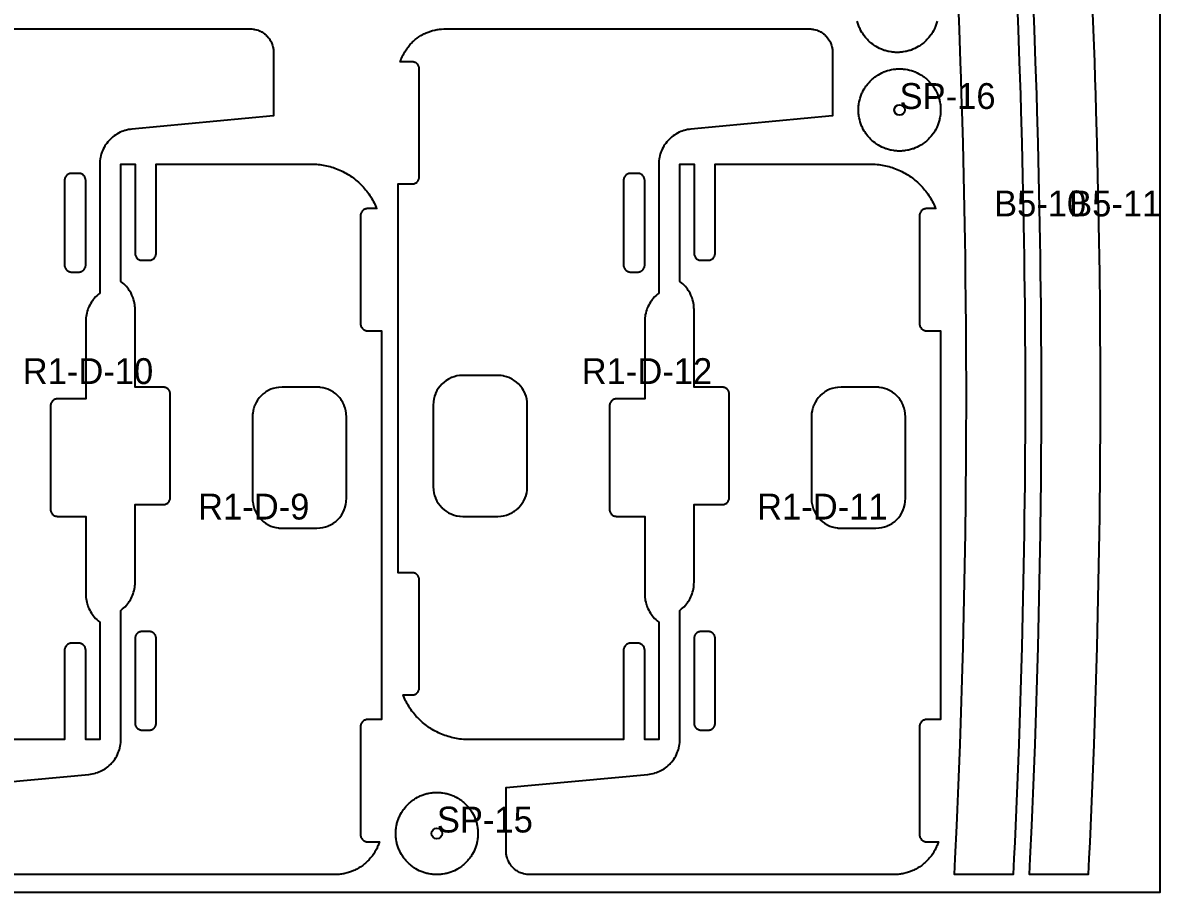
# Model space of a CAD drawing. Header units: millimetres. Extents: x 0 to 59980, y 0 to 1292.
# Drawn here: x 37091 to 38060, y 0 to 740 of the extents above; entities that cross this region are included whole.
import ezdxf

# ---------------------------------------------------------------- set-up
doc = ezdxf.new("R2010")
doc.units = ezdxf.units.MM
for name, color, linetype in [('CUT_IN', 5, 'Continuous'), ('CUT_OUT', 1, 'Continuous'), ('DRILL', 3, 'Continuous'), ('LABEL', 7, 'Continuous'), ('SHEET', 8, 'Continuous')]:
    doc.layers.add(name, color=color, linetype=linetype)

msp = doc.modelspace()

# ---------------------------------------------------------------- linework, layer by layer
at = {"layer": 'CUT_IN'}
for points in [[(37139.88, 528.07), (37140.46, 528.19), (37141.02, 528.36), (37141.57, 528.59), (37142.08, 528.86), (37142.57, 529.19), (37142.81, 529.37), (37143.03, 529.56), (37143.45, 529.98), (37143.64, 530.2), (37143.99, 530.68), (37144.29, 531.18), (37144.54, 531.71), (37144.74, 532.27), (37144.82, 532.55), (37144.94, 533.13), (37144.97, 533.42), (37145, 534.01), (37145, 606.01), (37144.97, 606.6), (37144.94, 606.89), (37144.82, 607.47), (37144.65, 608.03), (37144.54, 608.31), (37144.29, 608.84), (37144.15, 609.09), (37143.82, 609.58), (37143.64, 609.82), (37143.45, 610.04), (37143.03, 610.46), (37142.81, 610.65), (37142.33, 611), (37142.08, 611.16), (37141.83, 611.3), (37141.3, 611.55), (37141.02, 611.66), (37140.46, 611.83), (37139.88, 611.95), (37139.29, 612), (37133, 612.01), (37132.41, 611.98), (37132.12, 611.95), (37131.54, 611.83), (37130.98, 611.66), (37130.43, 611.43), (37129.92, 611.16), (37129.67, 611), (37129.19, 610.65), (37128.97, 610.46), (37128.76, 610.25), (37128.55, 610.04), (37128.36, 609.82), (37128.01, 609.34), (37127.85, 609.09), (37127.58, 608.58), (37127.35, 608.03), (37127.18, 607.47), (37127.06, 606.89), (37127.03, 606.6), (37127, 606.01), (37127, 534.01), (37127.03, 533.42), (37127.06, 533.13), (37127.18, 532.55), (37127.35, 531.99), (37127.46, 531.71), (37127.71, 531.18), (37128.01, 530.68), (37128.36, 530.2), (37128.55, 529.98), (37128.97, 529.56), (37129.19, 529.37), (37129.67, 529.02), (37129.92, 528.86), (37130.43, 528.59), (37130.98, 528.36), (37131.54, 528.19), (37132.12, 528.07), (37132.41, 528.04), (37133, 528.01), (37139, 528.01), (37139.59, 528.04), (37139.88, 528.07)], [(37615.88, 528.07), (37616.46, 528.19), (37617.02, 528.36), (37617.57, 528.59), (37618.08, 528.86), (37618.57, 529.19), (37618.81, 529.37), (37619.03, 529.56), (37619.45, 529.98), (37619.64, 530.2), (37619.99, 530.68), (37620.29, 531.18), (37620.54, 531.71), (37620.74, 532.27), (37620.82, 532.55), (37620.94, 533.13), (37620.97, 533.42), (37621, 534.01), (37621, 606.01), (37620.97, 606.6), (37620.94, 606.89), (37620.82, 607.47), (37620.65, 608.03), (37620.54, 608.31), (37620.29, 608.84), (37620.15, 609.09), (37619.82, 609.58), (37619.64, 609.82), (37619.45, 610.04), (37619.03, 610.46), (37618.81, 610.65), (37618.33, 611), (37618.08, 611.16), (37617.83, 611.3), (37617.3, 611.55), (37617.02, 611.66), (37616.46, 611.83), (37615.88, 611.95), (37615.29, 612), (37609, 612.01), (37608.41, 611.98), (37608.12, 611.95), (37607.54, 611.83), (37606.98, 611.66), (37606.43, 611.43), (37605.92, 611.16), (37605.67, 611), (37605.19, 610.65), (37604.97, 610.46), (37604.76, 610.25), (37604.55, 610.04), (37604.36, 609.82), (37604.01, 609.34), (37603.85, 609.09), (37603.58, 608.58), (37603.35, 608.03), (37603.18, 607.47), (37603.06, 606.89), (37603.03, 606.6), (37603, 606.01), (37603, 534.01), (37603.03, 533.42), (37603.06, 533.13), (37603.18, 532.55), (37603.35, 531.99), (37603.46, 531.71), (37603.71, 531.18), (37604.01, 530.68), (37604.36, 530.2), (37604.55, 529.98), (37604.97, 529.56), (37605.19, 529.37), (37605.67, 529.02), (37605.92, 528.86), (37606.43, 528.59), (37606.98, 528.36), (37607.54, 528.19), (37608.12, 528.07), (37608.41, 528.04), (37609, 528.01), (37615, 528.01), (37615.59, 528.04), (37615.88, 528.07)], [(37507.78, 322.97), (37508.04, 323.11), (37509.64, 324.07), (37510.13, 324.4), (37511.86, 325.69), (37513.46, 327.13), (37513.88, 327.55), (37515.32, 329.15), (37516.78, 331.12), (37517.9, 332.97), (37518.17, 333.49), (37519.09, 335.45), (37519.2, 335.72), (37519.92, 337.75), (37520, 338.04), (37520.51, 340.13), (37520.84, 342.27), (37520.89, 342.85), (37521, 345.16), (37521, 414.86), (37520.87, 417.46), (37520.84, 417.75), (37520.51, 419.89), (37519.92, 422.27), (37519.2, 424.3), (37519.09, 424.57), (37518.17, 426.53), (37517.9, 427.05), (37516.94, 428.65), (37516.61, 429.14), (37515.32, 430.87), (37513.88, 432.47), (37513.46, 432.89), (37511.86, 434.33), (37509.89, 435.79), (37508.04, 436.91), (37507.52, 437.18), (37505.83, 437.98), (37505.29, 438.21), (37503.26, 438.93), (37501.16, 439.46), (37500.59, 439.57), (37498.74, 439.85), (37498.16, 439.9), (37495.85, 440.01), (37466.15, 440.01), (37463.55, 439.88), (37463.26, 439.85), (37461.12, 439.52), (37458.74, 438.93), (37456.71, 438.21), (37456.44, 438.1), (37454.48, 437.18), (37453.96, 436.91), (37452.36, 435.95), (37451.87, 435.62), (37450.14, 434.33), (37448.54, 432.89), (37448.12, 432.47), (37446.68, 430.87), (37445.22, 428.9), (37444.1, 427.05), (37443.83, 426.53), (37442.91, 424.57), (37442.8, 424.3), (37442.08, 422.27), (37442, 421.98), (37441.49, 419.89), (37441.16, 417.75), (37441.11, 417.17), (37441, 414.86), (37441, 345.16), (37441.13, 342.56), (37441.16, 342.27), (37441.49, 340.13), (37442.08, 337.75), (37442.8, 335.72), (37442.91, 335.45), (37443.83, 333.49), (37444.1, 332.97), (37445.06, 331.37), (37445.39, 330.88), (37446.68, 329.15), (37448.12, 327.55), (37448.54, 327.13), (37450.14, 325.69), (37452.11, 324.23), (37453.96, 323.11), (37454.48, 322.84), (37456.17, 322.04), (37456.71, 321.81), (37458.74, 321.09), (37460.84, 320.56), (37461.41, 320.45), (37463.26, 320.17), (37463.84, 320.12), (37466.15, 320.01), (37495.85, 320.01), (37498.45, 320.14), (37498.74, 320.17), (37500.88, 320.5), (37503.26, 321.09), (37505.29, 321.81), (37505.83, 322.04), (37507.78, 322.97)], [(37300.22, 427.03), (37299.96, 426.89), (37298.36, 425.93), (37297.87, 425.6), (37296.14, 424.31), (37294.54, 422.87), (37294.12, 422.45), (37292.68, 420.85), (37291.22, 418.88), (37290.1, 417.03), (37289.83, 416.51), (37288.91, 414.55), (37288.8, 414.28), (37288.08, 412.25), (37288, 411.96), (37287.49, 409.87), (37287.16, 407.73), (37287.11, 407.15), (37287, 404.84), (37287, 335.14), (37287.13, 332.54), (37287.16, 332.25), (37287.49, 330.11), (37288.08, 327.73), (37288.8, 325.7), (37288.91, 325.43), (37289.83, 323.47), (37290.1, 322.95), (37291.06, 321.35), (37291.39, 320.86), (37292.68, 319.13), (37294.12, 317.53), (37294.54, 317.11), (37296.14, 315.67), (37298.11, 314.21), (37299.96, 313.09), (37300.48, 312.82), (37302.17, 312.02), (37302.71, 311.79), (37304.74, 311.07), (37306.84, 310.54), (37307.41, 310.43), (37309.26, 310.15), (37309.84, 310.1), (37312.15, 309.99), (37341.85, 309.99), (37344.45, 310.12), (37344.74, 310.15), (37346.88, 310.48), (37349.26, 311.07), (37351.29, 311.79), (37351.56, 311.9), (37353.52, 312.82), (37354.04, 313.09), (37355.64, 314.05), (37356.13, 314.38), (37357.86, 315.67), (37359.46, 317.11), (37359.88, 317.53), (37361.32, 319.13), (37362.78, 321.1), (37363.9, 322.95), (37364.17, 323.47), (37365.09, 325.43), (37365.2, 325.7), (37365.92, 327.73), (37366, 328.02), (37366.51, 330.11), (37366.84, 332.25), (37366.89, 332.83), (37367, 335.14), (37367, 404.84), (37366.87, 407.44), (37366.84, 407.73), (37366.51, 409.87), (37365.92, 412.25), (37365.2, 414.28), (37365.09, 414.55), (37364.17, 416.51), (37363.9, 417.03), (37362.94, 418.63), (37362.61, 419.12), (37361.32, 420.85), (37359.88, 422.45), (37359.46, 422.87), (37357.86, 424.31), (37355.89, 425.77), (37354.04, 426.89), (37353.52, 427.16), (37351.83, 427.96), (37351.29, 428.19), (37349.26, 428.91), (37347.16, 429.44), (37346.59, 429.55), (37344.74, 429.83), (37344.16, 429.88), (37341.85, 429.99), (37312.15, 429.99), (37309.55, 429.86), (37309.26, 429.83), (37307.12, 429.5), (37304.74, 428.91), (37302.71, 428.19), (37302.17, 427.96), (37300.22, 427.03)], [(37776.22, 427.03), (37775.96, 426.89), (37774.36, 425.93), (37773.87, 425.6), (37772.14, 424.31), (37770.54, 422.87), (37770.12, 422.45), (37768.68, 420.85), (37767.22, 418.88), (37766.1, 417.03), (37765.83, 416.51), (37764.91, 414.55), (37764.8, 414.28), (37764.08, 412.25), (37764, 411.96), (37763.49, 409.87), (37763.16, 407.73), (37763.11, 407.15), (37763, 404.84), (37763, 335.14), (37763.13, 332.54), (37763.16, 332.25), (37763.49, 330.11), (37764.08, 327.73), (37764.8, 325.7), (37764.91, 325.43), (37765.83, 323.47), (37766.1, 322.95), (37767.06, 321.35), (37767.39, 320.86), (37768.68, 319.13), (37770.12, 317.53), (37770.54, 317.11), (37772.14, 315.67), (37774.11, 314.21), (37775.96, 313.09), (37776.48, 312.82), (37778.17, 312.02), (37778.71, 311.79), (37780.74, 311.07), (37782.84, 310.54), (37783.41, 310.43), (37785.26, 310.15), (37785.84, 310.1), (37788.15, 309.99), (37817.85, 309.99), (37820.45, 310.12), (37820.74, 310.15), (37822.88, 310.48), (37825.26, 311.07), (37827.29, 311.79), (37827.56, 311.9), (37829.52, 312.82), (37830.04, 313.09), (37831.64, 314.05), (37832.13, 314.38), (37833.86, 315.67), (37835.46, 317.11), (37835.88, 317.53), (37837.32, 319.13), (37838.78, 321.1), (37839.9, 322.95), (37840.17, 323.47), (37841.09, 325.43), (37841.2, 325.7), (37841.92, 327.73), (37842, 328.02), (37842.51, 330.11), (37842.84, 332.25), (37842.89, 332.83), (37843, 335.14), (37843, 404.84), (37842.87, 407.44), (37842.84, 407.73), (37842.51, 409.87), (37841.92, 412.25), (37841.2, 414.28), (37841.09, 414.55), (37840.17, 416.51), (37839.9, 417.03), (37838.94, 418.63), (37838.61, 419.12), (37837.32, 420.85), (37835.88, 422.45), (37835.46, 422.87), (37833.86, 424.31), (37831.89, 425.77), (37830.04, 426.89), (37829.52, 427.16), (37827.83, 427.96), (37827.29, 428.19), (37825.26, 428.91), (37823.16, 429.44), (37822.59, 429.55), (37820.74, 429.83), (37820.16, 429.88), (37817.85, 429.99), (37788.15, 429.99), (37785.55, 429.86), (37785.26, 429.83), (37783.12, 429.5), (37780.74, 428.91), (37778.71, 428.19), (37778.17, 427.96), (37776.22, 427.03)], [(37192.12, 221.93), (37191.54, 221.81), (37190.98, 221.64), (37190.43, 221.41), (37189.92, 221.14), (37189.43, 220.81), (37189.19, 220.63), (37188.97, 220.44), (37188.55, 220.02), (37188.36, 219.8), (37188.01, 219.32), (37187.71, 218.82), (37187.46, 218.29), (37187.26, 217.73), (37187.18, 217.45), (37187.06, 216.87), (37187.03, 216.58), (37187, 215.99), (37187, 143.99), (37187.03, 143.4), (37187.06, 143.11), (37187.18, 142.53), (37187.35, 141.97), (37187.46, 141.69), (37187.71, 141.16), (37187.85, 140.91), (37188.18, 140.42), (37188.36, 140.18), (37188.55, 139.96), (37188.97, 139.54), (37189.19, 139.35), (37189.67, 139), (37189.92, 138.84), (37190.17, 138.7), (37190.7, 138.45), (37190.98, 138.34), (37191.54, 138.17), (37192.12, 138.05), (37192.71, 138), (37199, 137.99), (37199.59, 138.02), (37199.88, 138.05), (37200.46, 138.17), (37201.02, 138.34), (37201.57, 138.57), (37202.08, 138.84), (37202.33, 139), (37202.81, 139.35), (37203.03, 139.54), (37203.24, 139.75), (37203.45, 139.96), (37203.64, 140.18), (37203.99, 140.66), (37204.15, 140.91), (37204.42, 141.42), (37204.65, 141.97), (37204.82, 142.53), (37204.94, 143.11), (37204.97, 143.4), (37205, 143.99), (37205, 215.99), (37204.97, 216.58), (37204.94, 216.87), (37204.82, 217.45), (37204.65, 218.01), (37204.54, 218.29), (37204.29, 218.82), (37203.99, 219.32), (37203.64, 219.8), (37203.45, 220.02), (37203.03, 220.44), (37202.81, 220.63), (37202.33, 220.98), (37202.08, 221.14), (37201.57, 221.41), (37201.02, 221.64), (37200.46, 221.81), (37199.88, 221.93), (37199.59, 221.96), (37199, 221.99), (37193, 221.99), (37192.41, 221.96), (37192.12, 221.93)], [(37668.12, 221.93), (37667.54, 221.81), (37666.98, 221.64), (37666.43, 221.41), (37665.92, 221.14), (37665.43, 220.81), (37665.19, 220.63), (37664.97, 220.44), (37664.55, 220.02), (37664.36, 219.8), (37664.01, 219.32), (37663.71, 218.82), (37663.46, 218.29), (37663.26, 217.73), (37663.18, 217.45), (37663.06, 216.87), (37663.03, 216.58), (37663, 215.99), (37663, 143.99), (37663.03, 143.4), (37663.06, 143.11), (37663.18, 142.53), (37663.35, 141.97), (37663.46, 141.69), (37663.71, 141.16), (37663.85, 140.91), (37664.18, 140.42), (37664.36, 140.18), (37664.55, 139.96), (37664.97, 139.54), (37665.19, 139.35), (37665.67, 139), (37665.92, 138.84), (37666.17, 138.7), (37666.7, 138.45), (37666.98, 138.34), (37667.54, 138.17), (37668.12, 138.05), (37668.71, 138), (37675, 137.99), (37675.59, 138.02), (37675.88, 138.05), (37676.46, 138.17), (37677.02, 138.34), (37677.57, 138.57), (37678.08, 138.84), (37678.33, 139), (37678.81, 139.35), (37679.03, 139.54), (37679.24, 139.75), (37679.45, 139.96), (37679.64, 140.18), (37679.99, 140.66), (37680.15, 140.91), (37680.42, 141.42), (37680.65, 141.97), (37680.82, 142.53), (37680.94, 143.11), (37680.97, 143.4), (37681, 143.99), (37681, 215.99), (37680.97, 216.58), (37680.94, 216.87), (37680.82, 217.45), (37680.65, 218.01), (37680.54, 218.29), (37680.29, 218.82), (37679.99, 219.32), (37679.64, 219.8), (37679.45, 220.02), (37679.03, 220.44), (37678.81, 220.63), (37678.33, 220.98), (37678.08, 221.14), (37677.57, 221.41), (37677.02, 221.64), (37676.46, 221.81), (37675.88, 221.93), (37675.59, 221.96), (37675, 221.99), (37669, 221.99), (37668.41, 221.96), (37668.12, 221.93)]]:
    msp.add_lwpolyline(points, close=True, dxfattribs=at)
at = {"layer": 'CUT_OUT'}
for points in [[(37938.43, 748.39), (37938.97, 734.55), (37939.98, 706.88), (37940.45, 693.04), (37940.89, 679.2), (37941.31, 665.36), (37942.09, 637.69), (37942.77, 610.01), (37943.36, 582.34), (37943.85, 554.66), (37944.06, 540.83), (37944.25, 526.99), (37944.55, 499.31), (37944.67, 485.48), (37944.77, 471.64), (37944.84, 457.8), (37944.88, 443.96), (37944.91, 430.12), (37944.91, 416.29), (37944.84, 388.61), (37944.77, 374.77), (37944.56, 347.1), (37944.42, 333.26), (37944.25, 319.42), (37944.07, 305.59), (37943.86, 291.75), (37943.62, 277.91), (37943.36, 264.08), (37942.78, 236.4), (37942.45, 222.56), (37942.1, 208.73), (37941.33, 181.05), (37940.46, 153.38), (37939.5, 125.7), (37938.44, 98.02), (37937.3, 70.35), (37936.69, 56.51), (37936.05, 42.68), (37935.4, 28.84), (37934.72, 15), (37934.72, 15), (37884.72, 15), (37885.4, 28.84), (37886.69, 56.51), (37887.3, 70.35), (37887.88, 84.19), (37888.44, 98.02), (37889.5, 125.7), (37890.46, 153.38), (37891.33, 181.05), (37892.1, 208.73), (37892.45, 222.56), (37892.78, 236.4), (37893.08, 250.24), (37893.62, 277.91), (37893.86, 291.75), (37894.07, 305.59), (37894.42, 333.26), (37894.56, 347.1), (37894.67, 360.94), (37894.77, 374.77), (37894.84, 388.61), (37894.91, 416.29), (37894.91, 430.12), (37894.84, 457.8), (37894.77, 471.64), (37894.67, 485.48), (37894.55, 499.31), (37894.25, 526.99), (37894.06, 540.83), (37893.85, 554.66), (37893.61, 568.5), (37893.36, 582.34), (37892.77, 610.01), (37892.09, 637.69), (37891.31, 665.36), (37890.89, 679.2), (37890.45, 693.04), (37889.98, 706.88), (37888.97, 734.55), (37888.43, 748.39)], [(38002.34, 748.39), (38002.88, 734.55), (38003.89, 706.88), (38004.36, 693.04), (38004.8, 679.2), (38005.22, 665.36), (38006, 637.69), (38006.68, 610.01), (38007.27, 582.34), (38007.76, 554.66), (38007.97, 540.83), (38008.16, 526.99), (38008.46, 499.31), (38008.58, 485.48), (38008.68, 471.64), (38008.75, 457.8), (38008.79, 443.96), (38008.82, 430.12), (38008.82, 416.29), (38008.75, 388.61), (38008.68, 374.77), (38008.47, 347.1), (38008.33, 333.26), (38008.16, 319.42), (38007.98, 305.59), (38007.77, 291.75), (38007.53, 277.91), (38007.27, 264.08), (38006.69, 236.4), (38006.36, 222.56), (38006.01, 208.73), (38005.24, 181.05), (38004.37, 153.38), (38003.41, 125.7), (38002.35, 98.02), (38001.21, 70.35), (38000.6, 56.51), (37999.96, 42.68), (37999.31, 28.84), (37998.63, 15), (37998.63, 15), (37948.63, 15), (37949.31, 28.84), (37950.6, 56.51), (37951.21, 70.35), (37951.79, 84.19), (37952.35, 98.02), (37953.41, 125.7), (37954.37, 153.38), (37955.24, 181.05), (37956.01, 208.73), (37956.36, 222.56), (37956.69, 236.4), (37956.99, 250.24), (37957.53, 277.91), (37957.77, 291.75), (37957.98, 305.59), (37958.33, 333.26), (37958.47, 347.1), (37958.58, 360.94), (37958.68, 374.77), (37958.75, 388.61), (37958.82, 416.29), (37958.82, 430.12), (37958.75, 457.8), (37958.68, 471.64), (37958.58, 485.48), (37958.46, 499.31), (37958.16, 526.99), (37957.97, 540.83), (37957.76, 554.66), (37957.52, 568.5), (37957.27, 582.34), (37956.68, 610.01), (37956, 637.69), (37955.22, 665.36), (37954.8, 679.2), (37954.36, 693.04), (37953.89, 706.88), (37952.88, 734.55), (37952.34, 748.39)], [(37869.95, 741.5), (37869.49, 739.84), (37869.23, 739.02), (37868.95, 738.21), (37868.34, 736.61), (37868, 735.82), (37867.64, 735.04), (37866.87, 733.5), (37866.02, 732.01), (37865.57, 731.28), (37865.1, 730.56), (37864.62, 729.85), (37864.11, 729.15), (37863.06, 727.8), (37862.5, 727.14), (37861.93, 726.5), (37861.35, 725.87), (37860.75, 725.25), (37860.13, 724.65), (37859.5, 724.07), (37858.86, 723.5), (37858.2, 722.94), (37856.85, 721.89), (37856.15, 721.38), (37855.44, 720.9), (37854.72, 720.43), (37853.99, 719.98), (37852.5, 719.13), (37850.96, 718.36), (37850.18, 718), (37849.39, 717.66), (37847.79, 717.05), (37846.98, 716.77), (37846.16, 716.51), (37844.5, 716.05), (37843.67, 715.85), (37842.83, 715.67), (37841.14, 715.38), (37840.28, 715.26), (37839.43, 715.17), (37838.57, 715.09), (37837.72, 715.04), (37836, 715), (37834.28, 715.04), (37833.43, 715.09), (37832.57, 715.17), (37831.72, 715.26), (37830.86, 715.38), (37829.17, 715.67), (37828.33, 715.85), (37827.5, 716.05), (37825.84, 716.51), (37825.02, 716.77), (37824.21, 717.05), (37822.61, 717.66), (37821.82, 718), (37821.04, 718.36), (37819.5, 719.13), (37818.01, 719.98), (37817.28, 720.43), (37816.56, 720.9), (37815.85, 721.38), (37815.15, 721.89), (37813.8, 722.94), (37813.14, 723.5), (37812.5, 724.07), (37811.87, 724.65), (37811.25, 725.25), (37810.65, 725.87), (37810.07, 726.5), (37809.5, 727.14), (37808.94, 727.8), (37807.89, 729.15), (37807.38, 729.85), (37806.9, 730.56), (37806.43, 731.28), (37805.98, 732.01), (37805.13, 733.5), (37804.36, 735.04), (37804, 735.82), (37803.66, 736.61), (37803.05, 738.21), (37802.77, 739.02), (37802.51, 739.84), (37802.05, 741.5)], [(36973.98, 735), (37285.98, 734.99), (37286.47, 734.96), (37287.45, 734.86), (37288.42, 734.72), (37288.9, 734.63), (37290.33, 734.29), (37290.81, 734.15), (37291.74, 733.84), (37292.65, 733.49), (37293.55, 733.09), (37294.43, 732.65), (37294.86, 732.41), (37295.7, 731.91), (37296.52, 731.36), (37297.3, 730.78), (37297.69, 730.47), (37298.43, 729.83), (37298.79, 729.49), (37299.14, 729.15), (37299.82, 728.44), (37300.46, 727.7), (37300.77, 727.31), (37301.35, 726.53), (37301.9, 725.71), (37302.64, 724.44), (37303.08, 723.56), (37303.48, 722.66), (37303.66, 722.21), (37303.83, 721.75), (37304.14, 720.82), (37304.4, 719.87), (37304.62, 718.91), (37304.71, 718.43), (37304.85, 717.46), (37304.95, 716.48), (37304.98, 715.99), (37305, 715.01), (37305, 660.95), (37184.27, 649.63), (37182.88, 649.47), (37182.88, 649.47), (37181.42, 649.23), (37179.69, 648.85), (37178.55, 648.54), (37178.27, 648.45), (37176.87, 647.99), (37175.76, 647.57), (37174.41, 646.98), (37172.82, 646.19), (37171.54, 645.46), (37170.54, 644.83), (37169.32, 643.99), (37168.15, 643.09), (37167.02, 642.13), (37165.74, 640.91), (37164.92, 640.06), (37163.95, 638.95), (37162.85, 637.55), (37162.17, 636.59), (37161.37, 635.35), (37160.64, 634.07), (37159.97, 632.75), (37159.24, 631.13), (37158.82, 630.03), (37158.26, 628.35), (37157.94, 627.21), (37157.55, 625.48), (37157.35, 624.31), (37157.13, 622.56), (37157.03, 621.08), (37157, 619.83), (37156.99, 510.02), (37155.55, 508.85), (37154.48, 507.89), (37153.45, 506.89), (37152.29, 505.62), (37151.38, 504.51), (37150.69, 503.59), (37149.88, 502.41), (37148.98, 500.94), (37148.43, 499.94), (37147.68, 498.39), (37147.22, 497.34), (37146.71, 496), (37146.27, 494.64), (37145.82, 492.98), (37145.52, 491.57), (37145.29, 490.16), (37145.15, 489.02), (37145.04, 487.59), (37145, 486.09), (37145, 420.01), (37121, 420.01), (37120.41, 419.98), (37120.12, 419.95), (37119.54, 419.83), (37118.98, 419.66), (37118.43, 419.43), (37117.92, 419.16), (37117.67, 419), (37117.19, 418.65), (37116.97, 418.46), (37116.76, 418.25), (37116.55, 418.04), (37116.36, 417.82), (37116.01, 417.34), (37115.85, 417.09), (37115.58, 416.58), (37115.35, 416.03), (37115.18, 415.47), (37115.06, 414.89), (37115.03, 414.6), (37115, 414.01), (37115, 326.01), (37115.03, 325.42), (37115.06, 325.13), (37115.18, 324.55), (37115.26, 324.27), (37115.46, 323.71), (37115.71, 323.18), (37115.85, 322.93), (37116.01, 322.68), (37116.36, 322.2), (37116.55, 321.98), (37116.97, 321.56), (37117.19, 321.37), (37117.67, 321.02), (37117.92, 320.86), (37118.43, 320.59), (37118.98, 320.36), (37119.26, 320.27), (37119.54, 320.19), (37120.12, 320.07), (37120.41, 320.04), (37121, 320.01), (37145, 320.01), (37145, 253.93), (37145.04, 252.43), (37145.15, 251), (37145.29, 249.86), (37145.52, 248.45), (37145.82, 247.04), (37146.27, 245.38), (37146.71, 244.02), (37147.22, 242.68), (37147.68, 241.63), (37148.43, 240.08), (37148.98, 239.08), (37149.88, 237.61), (37150.69, 236.43), (37151.38, 235.51), (37152.29, 234.4), (37153.45, 233.13), (37154.48, 232.13), (37155.55, 231.17), (37156.99, 230), (37156.99, 130.02), (37145, 130.01), (37144.99, 206.3), (37144.94, 206.89), (37144.82, 207.47), (37144.65, 208.03), (37144.42, 208.58), (37144.15, 209.09), (37143.82, 209.58), (37143.64, 209.82), (37143.45, 210.04), (37143.03, 210.46), (37142.81, 210.65), (37142.33, 211), (37141.83, 211.3), (37141.3, 211.55), (37140.74, 211.75), (37140.46, 211.83), (37139.88, 211.95), (37139.59, 211.98), (37139, 212.01), (37132.71, 212), (37132.12, 211.95), (37131.54, 211.83), (37130.98, 211.66), (37130.7, 211.55), (37130.43, 211.43), (37129.92, 211.16), (37129.43, 210.83), (37129.19, 210.65), (37128.97, 210.46), (37128.55, 210.04), (37128.36, 209.82), (37128.01, 209.34), (37127.85, 209.09), (37127.71, 208.84), (37127.46, 208.31), (37127.35, 208.03), (37127.18, 207.47), (37127.06, 206.89), (37127.03, 206.6), (37127, 206.01), (37127, 130.01), (36994.98, 130.01)], [(37027, 89.05), (37147.73, 100.37), (37149.12, 100.53), (37149.12, 100.53), (37150.58, 100.77), (37152.31, 101.15), (37153.45, 101.46), (37153.73, 101.55), (37155.13, 102.01), (37156.24, 102.43), (37157.59, 103.02), (37159.18, 103.81), (37160.46, 104.54), (37161.46, 105.17), (37162.68, 106.01), (37163.85, 106.91), (37164.98, 107.87), (37166.26, 109.09), (37167.08, 109.94), (37168.05, 111.05), (37169.15, 112.45), (37169.83, 113.41), (37170.63, 114.65), (37171.36, 115.93), (37172.03, 117.25), (37172.76, 118.87), (37173.18, 119.97), (37173.74, 121.65), (37174.06, 122.79), (37174.45, 124.52), (37174.65, 125.69), (37174.87, 127.44), (37174.97, 128.92), (37175, 130.17), (37175.01, 239.98), (37176.45, 241.15), (37177.52, 242.11), (37178.55, 243.11), (37179.71, 244.38), (37180.62, 245.49), (37181.31, 246.41), (37182.12, 247.59), (37183.02, 249.06), (37183.57, 250.06), (37184.32, 251.61), (37184.78, 252.66), (37185.29, 254), (37185.73, 255.36), (37186.18, 257.02), (37186.48, 258.43), (37186.71, 259.84), (37186.85, 260.98), (37186.96, 262.41), (37187, 263.91), (37187, 329.99), (37211, 329.99), (37211.59, 330.02), (37211.88, 330.05), (37212.46, 330.17), (37213.02, 330.34), (37213.57, 330.57), (37214.08, 330.84), (37214.33, 331), (37214.81, 331.35), (37215.03, 331.54), (37215.24, 331.75), (37215.45, 331.96), (37215.64, 332.18), (37215.99, 332.66), (37216.15, 332.91), (37216.42, 333.42), (37216.65, 333.97), (37216.82, 334.53), (37216.94, 335.11), (37216.97, 335.4), (37217, 335.99), (37217, 423.99), (37216.97, 424.58), (37216.94, 424.87), (37216.82, 425.45), (37216.74, 425.73), (37216.54, 426.29), (37216.29, 426.82), (37216.15, 427.07), (37215.99, 427.32), (37215.64, 427.8), (37215.45, 428.02), (37215.03, 428.44), (37214.81, 428.63), (37214.33, 428.98), (37214.08, 429.14), (37213.57, 429.41), (37213.02, 429.64), (37212.74, 429.73), (37212.46, 429.81), (37211.88, 429.93), (37211.59, 429.96), (37211, 429.99), (37187, 429.99), (37187, 496.07), (37186.96, 497.57), (37186.85, 499), (37186.71, 500.14), (37186.48, 501.55), (37186.18, 502.96), (37185.73, 504.62), (37185.29, 505.98), (37184.78, 507.32), (37184.32, 508.37), (37183.57, 509.92), (37183.02, 510.92), (37182.12, 512.39), (37181.31, 513.57), (37180.62, 514.49), (37179.71, 515.6), (37178.55, 516.87), (37177.52, 517.87), (37176.45, 518.83), (37175.01, 520), (37175.01, 619.98), (37187, 619.99), (37187.01, 543.7), (37187.06, 543.11), (37187.18, 542.53), (37187.35, 541.97), (37187.58, 541.42), (37187.85, 540.91), (37188.18, 540.42), (37188.36, 540.18), (37188.55, 539.96), (37188.97, 539.54), (37189.19, 539.35), (37189.67, 539), (37190.17, 538.7), (37190.7, 538.45), (37191.26, 538.25), (37191.54, 538.17), (37192.12, 538.05), (37192.41, 538.02), (37193, 537.99), (37199.29, 538), (37199.88, 538.05), (37200.46, 538.17), (37201.02, 538.34), (37201.3, 538.45), (37201.57, 538.57), (37202.08, 538.84), (37202.57, 539.17), (37202.81, 539.35), (37203.03, 539.54), (37203.45, 539.96), (37203.64, 540.18), (37203.99, 540.66), (37204.15, 540.91), (37204.29, 541.16), (37204.54, 541.69), (37204.65, 541.97), (37204.82, 542.53), (37204.94, 543.11), (37204.97, 543.4), (37205, 543.99), (37205, 619.99), (37337.02, 619.99), (37338.51, 619.97), (37339.98, 619.92), (37341.38, 619.83), (37342.92, 619.7), (37344.31, 619.54), (37345.77, 619.35), (37347.29, 619.1), (37348.74, 618.83), (37350.11, 618.54), (37351.54, 618.2), (37353.04, 617.81), (37354.45, 617.4), (37355.86, 616.95), (37357.25, 616.47), (37358.63, 615.96), (37359.93, 615.44), (37361.35, 614.83), (37362.69, 614.21), (37364.01, 613.57), (37365.32, 612.89), (37366.61, 612.18), (37367.88, 611.43), (37369.07, 610.7), (37370.3, 609.9), (37371.52, 609.07), (37372.77, 608.16), (37373.94, 607.27), (37375.09, 606.35), (37376.22, 605.4), (37377.27, 604.47), (37378.35, 603.47), (37379.4, 602.44), (37380.48, 601.34), (37381.48, 600.26), (37382.41, 599.21), (37383.36, 598.08), (37384.28, 596.93), (37385.17, 595.76), (37386.08, 594.51), (37386.91, 593.29), (37387.71, 592.06), (37388.44, 590.87), (37389.19, 589.6), (37389.9, 588.31), (37390.58, 587), (37391.22, 585.68), (37391.84, 584.34), (37392.45, 582.92), (37392.81, 581.99), (37384.71, 581.98), (37384.12, 581.93), (37383.54, 581.81), (37382.98, 581.64), (37382.7, 581.53), (37382.17, 581.28), (37381.67, 580.98), (37381.19, 580.63), (37380.97, 580.44), (37380.55, 580.02), (37380.36, 579.8), (37380.01, 579.32), (37379.85, 579.07), (37379.58, 578.56), (37379.46, 578.29), (37379.35, 578.01), (37379.18, 577.45), (37379.06, 576.87), (37379.03, 576.58), (37379, 575.99), (37379, 483.99), (37379.03, 483.4), (37379.06, 483.11), (37379.18, 482.53), (37379.26, 482.25), (37379.35, 481.97), (37379.58, 481.42), (37379.85, 480.91), (37380.01, 480.66), (37380.36, 480.18), (37380.55, 479.96), (37380.97, 479.54), (37381.19, 479.35), (37381.67, 479), (37381.92, 478.84), (37382.17, 478.7), (37382.7, 478.45), (37382.98, 478.34), (37383.54, 478.17), (37384.12, 478.05), (37384.41, 478.02), (37385, 477.99), (37397, 477.99), (37397, 146.99), (37385, 146.99), (37384.41, 146.96), (37384.12, 146.93), (37383.54, 146.81), (37382.98, 146.64), (37382.43, 146.41), (37381.92, 146.14), (37381.67, 145.98), (37381.19, 145.63), (37380.97, 145.44), (37380.55, 145.02), (37380.36, 144.8), (37380.01, 144.32), (37379.85, 144.07), (37379.58, 143.56), (37379.35, 143.01), (37379.26, 142.73), (37379.18, 142.45), (37379.06, 141.87), (37379.03, 141.58), (37379, 140.99), (37379, 48.99), (37379.03, 48.4), (37379.06, 48.11), (37379.18, 47.53), (37379.26, 47.25), (37379.35, 46.97), (37379.58, 46.42), (37379.85, 45.91), (37380.01, 45.66), (37380.36, 45.18), (37380.55, 44.96), (37380.97, 44.54), (37381.19, 44.35), (37381.67, 44), (37381.92, 43.84), (37382.17, 43.7), (37382.7, 43.45), (37383.26, 43.25), (37383.54, 43.17), (37384.12, 43.05), (37384.41, 43.02), (37385, 42.99), (37395.15, 42.99), (37394.97, 42.41), (37394.65, 41.48), (37394.31, 40.56), (37393.97, 39.72), (37393.58, 38.81), (37392.75, 37.04), (37392.26, 36.1), (37391.29, 34.39), (37390.24, 32.74), (37389.11, 31.13), (37388.56, 30.41), (37387.9, 29.59), (37387.31, 28.89), (37386.61, 28.1), (37385.94, 27.38), (37385.31, 26.73), (37384.61, 26.05), (37383.89, 25.38), (37383.1, 24.68), (37382.4, 24.09), (37381.58, 23.43), (37380.86, 22.88), (37379.25, 21.75), (37377.6, 20.7), (37375.89, 19.73), (37374.95, 19.24), (37374.14, 18.85), (37373.18, 18.41), (37371.43, 17.68), (37370.51, 17.34), (37368.65, 16.72), (37367.63, 16.43), (37365.73, 15.95), (37364.77, 15.75), (37363.8, 15.57), (37362.91, 15.43), (37361.86, 15.29), (37360.88, 15.18), (37359.98, 15.1), (37358.02, 15), (37046.02, 15.01)]]:
    msp.add_lwpolyline(points, dxfattribs=at)
for points in [[(37658.88, 649.47), (37657.42, 649.23), (37655.69, 648.85), (37654.55, 648.54), (37654.27, 648.45), (37652.87, 647.99), (37651.76, 647.57), (37650.41, 646.98), (37648.82, 646.19), (37647.54, 645.46), (37646.54, 644.83), (37645.32, 643.99), (37644.15, 643.09), (37643.02, 642.13), (37641.74, 640.91), (37640.92, 640.06), (37639.95, 638.95), (37638.85, 637.55), (37638.17, 636.59), (37637.37, 635.35), (37636.64, 634.07), (37635.97, 632.75), (37635.24, 631.13), (37634.82, 630.03), (37634.26, 628.35), (37633.94, 627.21), (37633.55, 625.48), (37633.35, 624.31), (37633.13, 622.56), (37633.03, 621.08), (37633, 619.83), (37632.99, 510.02), (37631.55, 508.85), (37630.48, 507.89), (37629.45, 506.89), (37628.29, 505.62), (37627.38, 504.51), (37626.69, 503.59), (37625.88, 502.41), (37624.98, 500.94), (37624.43, 499.94), (37623.68, 498.39), (37623.22, 497.34), (37622.71, 496), (37622.27, 494.64), (37621.82, 492.98), (37621.52, 491.57), (37621.29, 490.16), (37621.15, 489.02), (37621.04, 487.59), (37621, 486.09), (37621, 420.01), (37597, 420.01), (37596.41, 419.98), (37596.12, 419.95), (37595.54, 419.83), (37594.98, 419.66), (37594.43, 419.43), (37593.92, 419.16), (37593.67, 419), (37593.19, 418.65), (37592.97, 418.46), (37592.76, 418.25), (37592.55, 418.04), (37592.36, 417.82), (37592.01, 417.34), (37591.85, 417.09), (37591.58, 416.58), (37591.35, 416.03), (37591.18, 415.47), (37591.06, 414.89), (37591.03, 414.6), (37591, 414.01), (37591, 326.01), (37591.03, 325.42), (37591.06, 325.13), (37591.18, 324.55), (37591.26, 324.27), (37591.46, 323.71), (37591.71, 323.18), (37591.85, 322.93), (37592.01, 322.68), (37592.36, 322.2), (37592.55, 321.98), (37592.97, 321.56), (37593.19, 321.37), (37593.67, 321.02), (37593.92, 320.86), (37594.43, 320.59), (37594.98, 320.36), (37595.26, 320.27), (37595.54, 320.19), (37596.12, 320.07), (37596.41, 320.04), (37597, 320.01), (37621, 320.01), (37621, 253.93), (37621.04, 252.43), (37621.15, 251), (37621.29, 249.86), (37621.52, 248.45), (37621.82, 247.04), (37622.27, 245.38), (37622.71, 244.02), (37623.22, 242.68), (37623.68, 241.63), (37624.43, 240.08), (37624.98, 239.08), (37625.88, 237.61), (37626.69, 236.43), (37627.38, 235.51), (37628.29, 234.4), (37629.45, 233.13), (37630.48, 232.13), (37631.55, 231.17), (37632.99, 230), (37632.99, 130.02), (37621, 130.01), (37620.99, 206.3), (37620.94, 206.89), (37620.82, 207.47), (37620.65, 208.03), (37620.42, 208.58), (37620.15, 209.09), (37619.82, 209.58), (37619.64, 209.82), (37619.45, 210.04), (37619.03, 210.46), (37618.81, 210.65), (37618.33, 211), (37617.83, 211.3), (37617.3, 211.55), (37616.74, 211.75), (37616.46, 211.83), (37615.88, 211.95), (37615.59, 211.98), (37615, 212.01), (37608.71, 212), (37608.12, 211.95), (37607.54, 211.83), (37606.98, 211.66), (37606.7, 211.55), (37606.43, 211.43), (37605.92, 211.16), (37605.43, 210.83), (37605.19, 210.65), (37604.97, 210.46), (37604.55, 210.04), (37604.36, 209.82), (37604.01, 209.34), (37603.85, 209.09), (37603.71, 208.84), (37603.46, 208.31), (37603.35, 208.03), (37603.18, 207.47), (37603.06, 206.89), (37603.03, 206.6), (37603, 206.01), (37603, 130.01), (37470.98, 130.01), (37469.49, 130.03), (37468.02, 130.08), (37466.62, 130.17), (37465.08, 130.3), (37463.69, 130.46), (37462.23, 130.65), (37460.71, 130.9), (37459.26, 131.17), (37457.89, 131.46), (37456.46, 131.8), (37454.96, 132.19), (37453.55, 132.6), (37452.14, 133.05), (37450.75, 133.53), (37449.37, 134.04), (37448.07, 134.56), (37446.65, 135.17), (37445.31, 135.79), (37443.99, 136.43), (37442.68, 137.11), (37441.39, 137.82), (37440.12, 138.57), (37438.93, 139.3), (37437.7, 140.1), (37436.48, 140.93), (37435.23, 141.84), (37434.06, 142.73), (37432.91, 143.65), (37431.78, 144.6), (37430.73, 145.53), (37429.65, 146.53), (37428.6, 147.56), (37427.52, 148.66), (37426.52, 149.74), (37425.59, 150.79), (37424.64, 151.92), (37423.72, 153.07), (37422.83, 154.24), (37421.92, 155.49), (37421.09, 156.71), (37420.29, 157.94), (37419.56, 159.13), (37418.81, 160.4), (37418.1, 161.69), (37417.42, 163), (37416.78, 164.32), (37416.16, 165.66), (37415.55, 167.08), (37415.19, 168.01), (37423.29, 168.02), (37423.88, 168.07), (37424.46, 168.19), (37425.02, 168.36), (37425.3, 168.47), (37425.83, 168.72), (37426.33, 169.02), (37426.81, 169.37), (37427.03, 169.56), (37427.45, 169.98), (37427.64, 170.2), (37427.99, 170.68), (37428.15, 170.93), (37428.42, 171.44), (37428.54, 171.71), (37428.65, 171.99), (37428.82, 172.55), (37428.94, 173.13), (37428.97, 173.42), (37429, 174.01), (37429, 266.01), (37428.97, 266.6), (37428.94, 266.89), (37428.82, 267.47), (37428.74, 267.75), (37428.65, 268.03), (37428.42, 268.58), (37428.15, 269.09), (37427.99, 269.34), (37427.64, 269.82), (37427.45, 270.04), (37427.03, 270.46), (37426.81, 270.65), (37426.33, 271), (37426.08, 271.16), (37425.83, 271.3), (37425.3, 271.55), (37425.02, 271.66), (37424.46, 271.83), (37423.88, 271.95), (37423.59, 271.98), (37423, 272.01), (37411, 272.01), (37411, 603.01), (37423, 603.01), (37423.59, 603.04), (37423.88, 603.07), (37424.46, 603.19), (37425.02, 603.36), (37425.57, 603.59), (37426.08, 603.86), (37426.33, 604.02), (37426.81, 604.37), (37427.03, 604.56), (37427.45, 604.98), (37427.64, 605.2), (37427.99, 605.68), (37428.15, 605.93), (37428.42, 606.44), (37428.65, 606.99), (37428.74, 607.27), (37428.82, 607.55), (37428.94, 608.13), (37428.97, 608.42), (37429, 609.01), (37429, 701.01), (37428.97, 701.6), (37428.94, 701.89), (37428.82, 702.47), (37428.74, 702.75), (37428.65, 703.03), (37428.42, 703.58), (37428.15, 704.09), (37427.99, 704.34), (37427.64, 704.82), (37427.45, 705.04), (37427.03, 705.46), (37426.81, 705.65), (37426.33, 706), (37426.08, 706.16), (37425.83, 706.3), (37425.3, 706.55), (37424.74, 706.75), (37424.46, 706.83), (37423.88, 706.95), (37423.59, 706.98), (37423, 707.01), (37412.85, 707.01), (37413.03, 707.59), (37413.35, 708.52), (37413.69, 709.44), (37414.03, 710.28), (37414.42, 711.19), (37415.25, 712.96), (37415.74, 713.9), (37416.71, 715.61), (37417.76, 717.26), (37418.89, 718.87), (37419.44, 719.59), (37420.1, 720.41), (37420.69, 721.11), (37421.39, 721.9), (37422.06, 722.62), (37422.69, 723.27), (37423.39, 723.95), (37424.11, 724.62), (37424.9, 725.32), (37425.6, 725.91), (37426.42, 726.57), (37427.14, 727.12), (37428.75, 728.25), (37430.4, 729.3), (37432.11, 730.27), (37433.05, 730.76), (37433.86, 731.15), (37434.82, 731.59), (37436.57, 732.32), (37437.49, 732.66), (37439.35, 733.28), (37440.37, 733.57), (37442.27, 734.05), (37443.23, 734.25), (37444.2, 734.43), (37445.09, 734.57), (37446.14, 734.71), (37447.12, 734.82), (37448.02, 734.9), (37449.98, 735), (37761.98, 734.99), (37762.47, 734.96), (37763.45, 734.86), (37764.42, 734.72), (37764.9, 734.63), (37766.33, 734.29), (37766.81, 734.15), (37767.74, 733.84), (37768.65, 733.49), (37769.55, 733.09), (37770.43, 732.65), (37770.86, 732.41), (37771.7, 731.91), (37772.52, 731.36), (37773.3, 730.78), (37773.69, 730.47), (37774.43, 729.83), (37774.79, 729.49), (37775.14, 729.15), (37775.82, 728.44), (37776.46, 727.7), (37776.77, 727.31), (37777.35, 726.53), (37777.9, 725.71), (37778.64, 724.44), (37779.08, 723.56), (37779.48, 722.66), (37779.66, 722.21), (37779.83, 721.75), (37780.14, 720.82), (37780.4, 719.87), (37780.62, 718.91), (37780.71, 718.43), (37780.85, 717.46), (37780.95, 716.48), (37780.98, 715.99), (37781, 715.01), (37781, 660.95), (37660.27, 649.63), (37658.88, 649.47)], [(37873, 666), (37872.96, 664.28), (37872.91, 663.43), (37872.83, 662.57), (37872.74, 661.72), (37872.62, 660.86), (37872.33, 659.17), (37872.15, 658.33), (37871.95, 657.5), (37871.49, 655.84), (37871.23, 655.02), (37870.95, 654.21), (37870.34, 652.61), (37870, 651.82), (37869.64, 651.04), (37868.87, 649.5), (37868.02, 648.01), (37867.57, 647.28), (37867.1, 646.56), (37866.62, 645.85), (37866.11, 645.15), (37865.06, 643.8), (37864.5, 643.14), (37863.93, 642.5), (37863.35, 641.87), (37862.75, 641.25), (37862.13, 640.65), (37861.5, 640.07), (37860.86, 639.5), (37860.2, 638.94), (37858.85, 637.89), (37858.15, 637.38), (37857.44, 636.9), (37856.72, 636.43), (37855.99, 635.98), (37854.5, 635.13), (37852.96, 634.36), (37852.18, 634), (37851.39, 633.66), (37849.79, 633.05), (37848.98, 632.77), (37848.16, 632.51), (37846.5, 632.05), (37845.67, 631.85), (37844.83, 631.67), (37843.14, 631.38), (37842.28, 631.26), (37841.43, 631.17), (37840.57, 631.09), (37839.72, 631.04), (37838, 631), (37836.28, 631.04), (37835.43, 631.09), (37834.57, 631.17), (37833.72, 631.26), (37832.86, 631.38), (37831.17, 631.67), (37830.33, 631.85), (37829.5, 632.05), (37827.84, 632.51), (37827.02, 632.77), (37826.21, 633.05), (37824.61, 633.66), (37823.82, 634), (37823.04, 634.36), (37821.5, 635.13), (37820.01, 635.98), (37819.28, 636.43), (37818.56, 636.9), (37817.85, 637.38), (37817.15, 637.89), (37815.8, 638.94), (37815.14, 639.5), (37814.5, 640.07), (37813.87, 640.65), (37813.25, 641.25), (37812.65, 641.87), (37812.07, 642.5), (37811.5, 643.14), (37810.94, 643.8), (37809.89, 645.15), (37809.38, 645.85), (37808.9, 646.56), (37808.43, 647.28), (37807.98, 648.01), (37807.13, 649.5), (37806.36, 651.04), (37806, 651.82), (37805.66, 652.61), (37805.05, 654.21), (37804.77, 655.02), (37804.51, 655.84), (37804.05, 657.5), (37803.85, 658.33), (37803.67, 659.17), (37803.38, 660.86), (37803.26, 661.72), (37803.17, 662.57), (37803.09, 663.43), (37803.04, 664.28), (37803, 666), (37803.04, 667.72), (37803.09, 668.57), (37803.17, 669.43), (37803.26, 670.28), (37803.38, 671.14), (37803.67, 672.83), (37803.85, 673.67), (37804.05, 674.5), (37804.51, 676.16), (37804.77, 676.98), (37805.05, 677.79), (37805.66, 679.39), (37806, 680.18), (37806.36, 680.96), (37807.13, 682.5), (37807.98, 683.99), (37808.43, 684.72), (37808.9, 685.44), (37809.38, 686.15), (37809.89, 686.85), (37810.94, 688.2), (37811.5, 688.86), (37812.07, 689.5), (37812.65, 690.13), (37813.25, 690.75), (37813.87, 691.35), (37814.5, 691.93), (37815.14, 692.5), (37815.8, 693.06), (37817.15, 694.11), (37817.85, 694.62), (37818.56, 695.1), (37819.28, 695.57), (37820.01, 696.02), (37821.5, 696.87), (37823.04, 697.64), (37823.82, 698), (37824.61, 698.34), (37826.21, 698.95), (37827.02, 699.23), (37827.84, 699.49), (37829.5, 699.95), (37830.33, 700.15), (37831.17, 700.33), (37832.86, 700.62), (37833.72, 700.74), (37834.57, 700.83), (37835.43, 700.91), (37836.28, 700.96), (37838, 701), (37839.72, 700.96), (37840.57, 700.91), (37841.43, 700.83), (37842.28, 700.74), (37843.14, 700.62), (37844.83, 700.33), (37845.67, 700.15), (37846.5, 699.95), (37848.16, 699.49), (37848.98, 699.23), (37849.79, 698.95), (37851.39, 698.34), (37852.18, 698), (37852.96, 697.64), (37854.5, 696.87), (37855.99, 696.02), (37856.72, 695.57), (37857.44, 695.1), (37858.15, 694.62), (37858.85, 694.11), (37860.2, 693.06), (37860.86, 692.5), (37861.5, 691.93), (37862.13, 691.35), (37862.75, 690.75), (37863.35, 690.13), (37863.93, 689.5), (37864.5, 688.86), (37865.06, 688.2), (37866.11, 686.85), (37866.62, 686.15), (37867.1, 685.44), (37867.57, 684.72), (37868.02, 683.99), (37868.87, 682.5), (37869.64, 680.96), (37870, 680.18), (37870.34, 679.39), (37870.95, 677.79), (37871.23, 676.98), (37871.49, 676.16), (37871.95, 674.5), (37872.15, 673.67), (37872.33, 672.83), (37872.62, 671.14), (37872.74, 670.28), (37872.83, 669.43), (37872.91, 668.57), (37872.96, 667.72), (37873, 666)], [(37625.12, 100.53), (37626.58, 100.77), (37628.31, 101.15), (37629.45, 101.46), (37629.73, 101.55), (37631.13, 102.01), (37632.24, 102.43), (37633.59, 103.02), (37635.18, 103.81), (37636.46, 104.54), (37637.46, 105.17), (37638.68, 106.01), (37639.85, 106.91), (37640.98, 107.87), (37642.26, 109.09), (37643.08, 109.94), (37644.05, 111.05), (37645.15, 112.45), (37645.83, 113.41), (37646.63, 114.65), (37647.36, 115.93), (37648.03, 117.25), (37648.76, 118.87), (37649.18, 119.97), (37649.74, 121.65), (37650.06, 122.79), (37650.45, 124.52), (37650.65, 125.69), (37650.87, 127.44), (37650.97, 128.92), (37651, 130.17), (37651.01, 239.98), (37652.45, 241.15), (37653.52, 242.11), (37654.55, 243.11), (37655.71, 244.38), (37656.62, 245.49), (37657.31, 246.41), (37658.12, 247.59), (37659.02, 249.06), (37659.57, 250.06), (37660.32, 251.61), (37660.78, 252.66), (37661.29, 254), (37661.73, 255.36), (37662.18, 257.02), (37662.48, 258.43), (37662.71, 259.84), (37662.85, 260.98), (37662.96, 262.41), (37663, 263.91), (37663, 329.99), (37687, 329.99), (37687.59, 330.02), (37687.88, 330.05), (37688.46, 330.17), (37689.02, 330.34), (37689.57, 330.57), (37690.08, 330.84), (37690.33, 331), (37690.81, 331.35), (37691.03, 331.54), (37691.24, 331.75), (37691.45, 331.96), (37691.64, 332.18), (37691.99, 332.66), (37692.15, 332.91), (37692.42, 333.42), (37692.65, 333.97), (37692.82, 334.53), (37692.94, 335.11), (37692.97, 335.4), (37693, 335.99), (37693, 423.99), (37692.97, 424.58), (37692.94, 424.87), (37692.82, 425.45), (37692.74, 425.73), (37692.54, 426.29), (37692.29, 426.82), (37692.15, 427.07), (37691.99, 427.32), (37691.64, 427.8), (37691.45, 428.02), (37691.03, 428.44), (37690.81, 428.63), (37690.33, 428.98), (37690.08, 429.14), (37689.57, 429.41), (37689.02, 429.64), (37688.74, 429.73), (37688.46, 429.81), (37687.88, 429.93), (37687.59, 429.96), (37687, 429.99), (37663, 429.99), (37663, 496.07), (37662.96, 497.57), (37662.85, 499), (37662.71, 500.14), (37662.48, 501.55), (37662.18, 502.96), (37661.73, 504.62), (37661.29, 505.98), (37660.78, 507.32), (37660.32, 508.37), (37659.57, 509.92), (37659.02, 510.92), (37658.12, 512.39), (37657.31, 513.57), (37656.62, 514.49), (37655.71, 515.6), (37654.55, 516.87), (37653.52, 517.87), (37652.45, 518.83), (37651.01, 520), (37651.01, 619.98), (37663, 619.99), (37663.01, 543.7), (37663.06, 543.11), (37663.18, 542.53), (37663.35, 541.97), (37663.58, 541.42), (37663.85, 540.91), (37664.18, 540.42), (37664.36, 540.18), (37664.55, 539.96), (37664.97, 539.54), (37665.19, 539.35), (37665.67, 539), (37666.17, 538.7), (37666.7, 538.45), (37667.26, 538.25), (37667.54, 538.17), (37668.12, 538.05), (37668.41, 538.02), (37669, 537.99), (37675.29, 538), (37675.88, 538.05), (37676.46, 538.17), (37677.02, 538.34), (37677.3, 538.45), (37677.57, 538.57), (37678.08, 538.84), (37678.57, 539.17), (37678.81, 539.35), (37679.03, 539.54), (37679.45, 539.96), (37679.64, 540.18), (37679.99, 540.66), (37680.15, 540.91), (37680.29, 541.16), (37680.54, 541.69), (37680.65, 541.97), (37680.82, 542.53), (37680.94, 543.11), (37680.97, 543.4), (37681, 543.99), (37681, 619.99), (37813.02, 619.99), (37814.51, 619.97), (37815.98, 619.92), (37817.38, 619.83), (37818.92, 619.7), (37820.31, 619.54), (37821.77, 619.35), (37823.29, 619.1), (37824.74, 618.83), (37826.11, 618.54), (37827.54, 618.2), (37829.04, 617.81), (37830.45, 617.4), (37831.86, 616.95), (37833.25, 616.47), (37834.63, 615.96), (37835.93, 615.44), (37837.35, 614.83), (37838.69, 614.21), (37840.01, 613.57), (37841.32, 612.89), (37842.61, 612.18), (37843.88, 611.43), (37845.07, 610.7), (37846.3, 609.9), (37847.52, 609.07), (37848.77, 608.16), (37849.94, 607.27), (37851.09, 606.35), (37852.22, 605.4), (37853.27, 604.47), (37854.35, 603.47), (37855.4, 602.44), (37856.48, 601.34), (37857.48, 600.26), (37858.41, 599.21), (37859.36, 598.08), (37860.28, 596.93), (37861.17, 595.76), (37862.08, 594.51), (37862.91, 593.29), (37863.71, 592.06), (37864.44, 590.87), (37865.19, 589.6), (37865.9, 588.31), (37866.58, 587), (37867.22, 585.68), (37867.84, 584.34), (37868.45, 582.92), (37868.81, 581.99), (37860.71, 581.98), (37860.12, 581.93), (37859.54, 581.81), (37858.98, 581.64), (37858.7, 581.53), (37858.17, 581.28), (37857.67, 580.98), (37857.19, 580.63), (37856.97, 580.44), (37856.55, 580.02), (37856.36, 579.8), (37856.01, 579.32), (37855.85, 579.07), (37855.58, 578.56), (37855.46, 578.29), (37855.35, 578.01), (37855.18, 577.45), (37855.06, 576.87), (37855.03, 576.58), (37855, 575.99), (37855, 483.99), (37855.03, 483.4), (37855.06, 483.11), (37855.18, 482.53), (37855.26, 482.25), (37855.35, 481.97), (37855.58, 481.42), (37855.85, 480.91), (37856.01, 480.66), (37856.36, 480.18), (37856.55, 479.96), (37856.97, 479.54), (37857.19, 479.35), (37857.67, 479), (37857.92, 478.84), (37858.17, 478.7), (37858.7, 478.45), (37858.98, 478.34), (37859.54, 478.17), (37860.12, 478.05), (37860.41, 478.02), (37861, 477.99), (37873, 477.99), (37873, 146.99), (37861, 146.99), (37860.41, 146.96), (37860.12, 146.93), (37859.54, 146.81), (37858.98, 146.64), (37858.43, 146.41), (37857.92, 146.14), (37857.67, 145.98), (37857.19, 145.63), (37856.97, 145.44), (37856.55, 145.02), (37856.36, 144.8), (37856.01, 144.32), (37855.85, 144.07), (37855.58, 143.56), (37855.35, 143.01), (37855.26, 142.73), (37855.18, 142.45), (37855.06, 141.87), (37855.03, 141.58), (37855, 140.99), (37855, 48.99), (37855.03, 48.4), (37855.06, 48.11), (37855.18, 47.53), (37855.26, 47.25), (37855.35, 46.97), (37855.58, 46.42), (37855.85, 45.91), (37856.01, 45.66), (37856.36, 45.18), (37856.55, 44.96), (37856.97, 44.54), (37857.19, 44.35), (37857.67, 44), (37857.92, 43.84), (37858.17, 43.7), (37858.7, 43.45), (37859.26, 43.25), (37859.54, 43.17), (37860.12, 43.05), (37860.41, 43.02), (37861, 42.99), (37871.15, 42.99), (37870.97, 42.41), (37870.65, 41.48), (37870.31, 40.56), (37869.97, 39.72), (37869.58, 38.81), (37868.75, 37.04), (37868.26, 36.1), (37867.29, 34.39), (37866.24, 32.74), (37865.11, 31.13), (37864.56, 30.41), (37863.9, 29.59), (37863.31, 28.89), (37862.61, 28.1), (37861.94, 27.38), (37861.31, 26.73), (37860.61, 26.05), (37859.89, 25.38), (37859.1, 24.68), (37858.4, 24.09), (37857.58, 23.43), (37856.86, 22.88), (37855.25, 21.75), (37853.6, 20.7), (37851.89, 19.73), (37850.95, 19.24), (37850.14, 18.85), (37849.18, 18.41), (37847.43, 17.68), (37846.51, 17.34), (37844.65, 16.72), (37843.63, 16.43), (37841.73, 15.95), (37840.77, 15.75), (37839.8, 15.57), (37838.91, 15.43), (37837.86, 15.29), (37836.88, 15.18), (37835.98, 15.1), (37834.02, 15), (37522.02, 15.01), (37521.53, 15.04), (37520.55, 15.14), (37519.58, 15.28), (37519.1, 15.37), (37517.67, 15.71), (37517.19, 15.85), (37516.26, 16.16), (37515.35, 16.51), (37514.45, 16.91), (37513.57, 17.35), (37513.14, 17.59), (37512.3, 18.09), (37511.48, 18.64), (37510.7, 19.22), (37510.31, 19.53), (37509.57, 20.17), (37509.21, 20.51), (37508.86, 20.85), (37508.18, 21.56), (37507.54, 22.3), (37507.23, 22.69), (37506.65, 23.47), (37506.1, 24.29), (37505.36, 25.56), (37504.92, 26.44), (37504.52, 27.34), (37504.34, 27.79), (37504.17, 28.25), (37503.86, 29.18), (37503.6, 30.13), (37503.38, 31.09), (37503.29, 31.57), (37503.15, 32.54), (37503.05, 33.52), (37503.02, 34.01), (37503, 34.99), (37503, 89.05), (37623.73, 100.37), (37625.12, 100.53)], [(37479, 50), (37478.96, 48.28), (37478.91, 47.43), (37478.83, 46.57), (37478.74, 45.72), (37478.62, 44.86), (37478.33, 43.17), (37478.15, 42.33), (37477.95, 41.5), (37477.49, 39.84), (37477.23, 39.02), (37476.95, 38.21), (37476.34, 36.61), (37476, 35.82), (37475.64, 35.04), (37474.87, 33.5), (37474.02, 32.01), (37473.57, 31.28), (37473.1, 30.56), (37472.62, 29.85), (37472.11, 29.15), (37471.06, 27.8), (37470.5, 27.14), (37469.93, 26.5), (37469.35, 25.87), (37468.75, 25.25), (37468.13, 24.65), (37467.5, 24.07), (37466.86, 23.5), (37466.2, 22.94), (37464.85, 21.89), (37464.15, 21.38), (37463.44, 20.9), (37462.72, 20.43), (37461.99, 19.98), (37460.5, 19.13), (37458.96, 18.36), (37458.18, 18), (37457.39, 17.66), (37455.79, 17.05), (37454.98, 16.77), (37454.16, 16.51), (37452.5, 16.05), (37451.67, 15.85), (37450.83, 15.67), (37449.14, 15.38), (37448.28, 15.26), (37447.43, 15.17), (37446.57, 15.09), (37445.72, 15.04), (37444, 15), (37442.28, 15.04), (37441.43, 15.09), (37440.57, 15.17), (37439.72, 15.26), (37438.86, 15.38), (37437.17, 15.67), (37436.33, 15.85), (37435.5, 16.05), (37433.84, 16.51), (37433.02, 16.77), (37432.21, 17.05), (37430.61, 17.66), (37429.82, 18), (37429.04, 18.36), (37427.5, 19.13), (37426.01, 19.98), (37425.28, 20.43), (37424.56, 20.9), (37423.85, 21.38), (37423.15, 21.89), (37421.8, 22.94), (37421.14, 23.5), (37420.5, 24.07), (37419.87, 24.65), (37419.25, 25.25), (37418.65, 25.87), (37418.07, 26.5), (37417.5, 27.14), (37416.94, 27.8), (37415.89, 29.15), (37415.38, 29.85), (37414.9, 30.56), (37414.43, 31.28), (37413.98, 32.01), (37413.13, 33.5), (37412.36, 35.04), (37412, 35.82), (37411.66, 36.61), (37411.05, 38.21), (37410.77, 39.02), (37410.51, 39.84), (37410.05, 41.5), (37409.85, 42.33), (37409.67, 43.17), (37409.38, 44.86), (37409.26, 45.72), (37409.17, 46.57), (37409.09, 47.43), (37409.04, 48.28), (37409, 50), (37409.04, 51.72), (37409.09, 52.57), (37409.17, 53.43), (37409.26, 54.28), (37409.38, 55.14), (37409.67, 56.83), (37409.85, 57.67), (37410.05, 58.5), (37410.51, 60.16), (37410.77, 60.98), (37411.05, 61.79), (37411.66, 63.39), (37412, 64.18), (37412.36, 64.96), (37413.13, 66.5), (37413.98, 67.99), (37414.43, 68.72), (37414.9, 69.44), (37415.38, 70.15), (37415.89, 70.85), (37416.94, 72.2), (37417.5, 72.86), (37418.07, 73.5), (37418.65, 74.13), (37419.25, 74.75), (37419.87, 75.35), (37420.5, 75.93), (37421.14, 76.5), (37421.8, 77.06), (37423.15, 78.11), (37423.85, 78.62), (37424.56, 79.1), (37425.28, 79.57), (37426.01, 80.02), (37427.5, 80.87), (37429.04, 81.64), (37429.82, 82), (37430.61, 82.34), (37432.21, 82.95), (37433.02, 83.23), (37433.84, 83.49), (37435.5, 83.95), (37436.33, 84.15), (37437.17, 84.33), (37438.86, 84.62), (37439.72, 84.74), (37440.57, 84.83), (37441.43, 84.91), (37442.28, 84.96), (37444, 85), (37445.72, 84.96), (37446.57, 84.91), (37447.43, 84.83), (37448.28, 84.74), (37449.14, 84.62), (37450.83, 84.33), (37451.67, 84.15), (37452.5, 83.95), (37454.16, 83.49), (37454.98, 83.23), (37455.79, 82.95), (37457.39, 82.34), (37458.18, 82), (37458.96, 81.64), (37460.5, 80.87), (37461.99, 80.02), (37462.72, 79.57), (37463.44, 79.1), (37464.15, 78.62), (37464.85, 78.11), (37466.2, 77.06), (37466.86, 76.5), (37467.5, 75.93), (37468.13, 75.35), (37468.75, 74.75), (37469.35, 74.13), (37469.93, 73.5), (37470.5, 72.86), (37471.06, 72.2), (37472.11, 70.85), (37472.62, 70.15), (37473.1, 69.44), (37473.57, 68.72), (37474.02, 67.99), (37474.87, 66.5), (37475.64, 64.96), (37476, 64.18), (37476.34, 63.39), (37476.95, 61.79), (37477.23, 60.98), (37477.49, 60.16), (37477.95, 58.5), (37478.15, 57.67), (37478.33, 56.83), (37478.62, 55.14), (37478.74, 54.28), (37478.83, 53.43), (37478.91, 52.57), (37478.96, 51.72), (37479, 50)]]:
    msp.add_lwpolyline(points, close=True, dxfattribs=at)
at = {"layer": 'DRILL'}
for centre in [(37838, 666), (37444, 50)]:
    msp.add_circle(centre, 4.5, dxfattribs=at)
at = {"layer": 'SHEET'}
msp.add_lwpolyline([(35620, 0), (38060, 0), (38060, 1220), (35620, 1220)], close=True, dxfattribs=at)

# ---------------------------------------------------------------- texts
at = {"layer": 'LABEL'}
for s, p in [('SP-16', (37838, 666.86)), ('B5-10', (37918.48, 575.42)), ('B5-11', (37982.39, 575.42)), ('R1-D-10', (37091.33, 432.68)), ('R1-D-12', (37567.33, 432.68)), ('R1-D-9', (37240.67, 317.32)), ('R1-D-11', (37716.67, 317.32)), ('SP-15', (37444, 50.86))]:
    msp.add_text(s, height=22, dxfattribs=at).set_placement(p)

doc.saveas('drawing.dxf')
